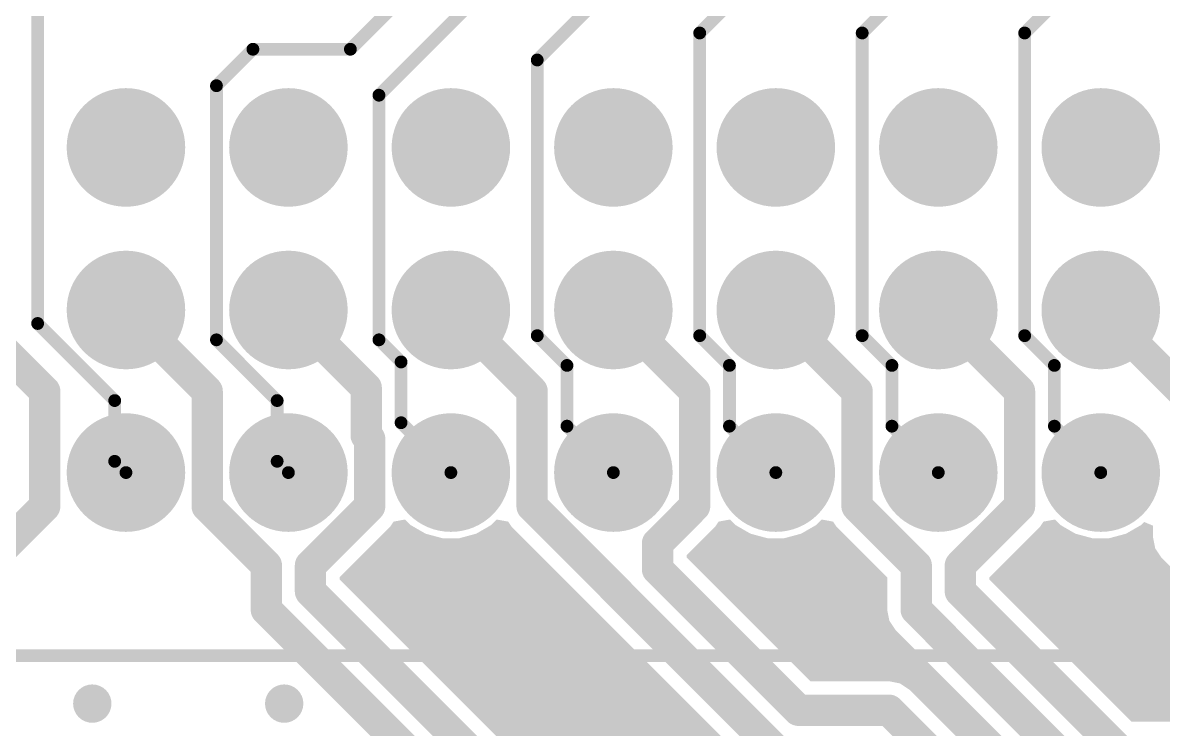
# Model space of a CAD drawing. Header units: inches. Extents: x 0 to 106, y 0 to 106.
# Drawn here: x 52.66 to 70.49, y 35.35 to 46.39 of the extents above; entities that cross this region are included whole.
import ezdxf

# ---------------------------------------------------------------- set-up
doc = ezdxf.new("R2010")
doc.units = ezdxf.units.IN
for name, color, linetype in [('Bottom Layer', 5, 'Continuous'), ('Bottom Overlay', 54, 'Continuous'), ('Bottom Solder', 6, 'Continuous'), ('Multi-Layer', 9, 'Continuous'), ('Pad Holes', 156, 'Continuous'), ('Top Layer', 1, 'Continuous'), ('Top Solder', 216, 'Continuous'), ('Via Holes', 16, 'Continuous')]:
    doc.layers.add(name, color=color, linetype=linetype)

# ---------------------------------------------------------------- blocks, each defined once
blk = doc.blocks.new('DIN41612_48_3____________________B_12')
at = {"layer": 'Bottom Layer'}
h = blk.add_hatch(color=5, dxfattribs=at)
edge = h.paths.add_edge_path()
edge.add_arc((1.27, 2.54), 0.8249996199999998, 0, 360)
h = blk.add_hatch(color=5, dxfattribs=at)
edge = h.paths.add_edge_path()
edge.add_arc((3.81, 2.54), 0.8249996199999998, 0, 360)
h = blk.add_hatch(color=5, dxfattribs=at)
edge = h.paths.add_edge_path()
edge.add_arc((6.35, 2.54), 0.8249996199999998, 0, 360)
h = blk.add_hatch(color=5, dxfattribs=at)
edge = h.paths.add_edge_path()
edge.add_arc((8.889999999999999, 2.54), 0.8249996199999998, 0, 360)
h = blk.add_hatch(color=5, dxfattribs=at)
edge = h.paths.add_edge_path()
edge.add_arc((11.43, 2.54), 0.8249996199999998, 0, 360)
h = blk.add_hatch(color=5, dxfattribs=at)
edge = h.paths.add_edge_path()
edge.add_arc((13.97, 2.54), 0.8249996199999998, 0, 360)
h = blk.add_hatch(color=5, dxfattribs=at)
edge = h.paths.add_edge_path()
edge.add_arc((16.51, 2.54), 0.8249996199999998, 0, 360)
h = blk.add_hatch(color=5, dxfattribs=at)
edge = h.paths.add_edge_path()
edge.add_arc((1.27, 0), 0.8249996199999998, 0, 360)
h = blk.add_hatch(color=5, dxfattribs=at)
edge = h.paths.add_edge_path()
edge.add_arc((3.81, 0), 0.8249996199999998, 0, 360)
h = blk.add_hatch(color=5, dxfattribs=at)
edge = h.paths.add_edge_path()
edge.add_arc((6.35, 0), 0.8249996199999998, 0, 360)
h = blk.add_hatch(color=5, dxfattribs=at)
edge = h.paths.add_edge_path()
edge.add_arc((8.889999999999999, 0), 0.8249996199999998, 0, 360)
h = blk.add_hatch(color=5, dxfattribs=at)
edge = h.paths.add_edge_path()
edge.add_arc((11.43, 0), 0.8249996199999998, 0, 360)
h = blk.add_hatch(color=5, dxfattribs=at)
edge = h.paths.add_edge_path()
edge.add_arc((13.97, 0), 0.8249996199999998, 0, 360)
h = blk.add_hatch(color=5, dxfattribs=at)
edge = h.paths.add_edge_path()
edge.add_arc((16.51, 0), 0.8249996199999998, 0, 360)
h = blk.add_hatch(color=5, dxfattribs=at)
edge = h.paths.add_edge_path()
edge.add_arc((1.27, -2.54), 0.8249996199999998, 0, 360)
h = blk.add_hatch(color=5, dxfattribs=at)
edge = h.paths.add_edge_path()
edge.add_arc((3.81, -2.54), 0.8249996199999998, 0, 360)
h = blk.add_hatch(color=5, dxfattribs=at)
edge = h.paths.add_edge_path()
edge.add_arc((6.35, -2.54), 0.8249996199999998, 0, 360)
h = blk.add_hatch(color=5, dxfattribs=at)
edge = h.paths.add_edge_path()
edge.add_arc((8.889999999999999, -2.54), 0.8249996199999998, 0, 360)
h = blk.add_hatch(color=5, dxfattribs=at)
edge = h.paths.add_edge_path()
edge.add_arc((11.43, -2.54), 0.8249996199999998, 0, 360)
h = blk.add_hatch(color=5, dxfattribs=at)
edge = h.paths.add_edge_path()
edge.add_arc((13.97, -2.54), 0.8249996199999998, 0, 360)
h = blk.add_hatch(color=5, dxfattribs=at)
edge = h.paths.add_edge_path()
edge.add_arc((16.51, -2.54), 0.8249996199999998, 0, 360)
at = {"layer": 'Bottom Solder'}
h = blk.add_hatch(color=6, dxfattribs=at)
edge = h.paths.add_edge_path()
edge.add_arc((1.27, 2.54), 0.92659962, 0, 360)
h = blk.add_hatch(color=6, dxfattribs=at)
edge = h.paths.add_edge_path()
edge.add_arc((3.81, 2.54), 0.92659962, 0, 360)
h = blk.add_hatch(color=6, dxfattribs=at)
edge = h.paths.add_edge_path()
edge.add_arc((6.35, 2.54), 0.92659962, 0, 360)
h = blk.add_hatch(color=6, dxfattribs=at)
edge = h.paths.add_edge_path()
edge.add_arc((8.889999999999999, 2.54), 0.92659962, 0, 360)
h = blk.add_hatch(color=6, dxfattribs=at)
edge = h.paths.add_edge_path()
edge.add_arc((11.43, 2.54), 0.92659962, 0, 360)
h = blk.add_hatch(color=6, dxfattribs=at)
edge = h.paths.add_edge_path()
edge.add_arc((13.97, 2.54), 0.92659962, 0, 360)
h = blk.add_hatch(color=6, dxfattribs=at)
edge = h.paths.add_edge_path()
edge.add_arc((16.51, 2.54), 0.92659962, 0, 360)
h = blk.add_hatch(color=6, dxfattribs=at)
edge = h.paths.add_edge_path()
edge.add_arc((1.27, 0), 0.92659962, 0, 360)
h = blk.add_hatch(color=6, dxfattribs=at)
edge = h.paths.add_edge_path()
edge.add_arc((3.81, 0), 0.92659962, 0, 360)
h = blk.add_hatch(color=6, dxfattribs=at)
edge = h.paths.add_edge_path()
edge.add_arc((6.35, 0), 0.92659962, 0, 360)
h = blk.add_hatch(color=6, dxfattribs=at)
edge = h.paths.add_edge_path()
edge.add_arc((8.889999999999999, 0), 0.92659962, 0, 360)
h = blk.add_hatch(color=6, dxfattribs=at)
edge = h.paths.add_edge_path()
edge.add_arc((11.43, 0), 0.92659962, 0, 360)
h = blk.add_hatch(color=6, dxfattribs=at)
edge = h.paths.add_edge_path()
edge.add_arc((13.97, 0), 0.92659962, 0, 360)
h = blk.add_hatch(color=6, dxfattribs=at)
edge = h.paths.add_edge_path()
edge.add_arc((16.51, 0), 0.92659962, 0, 360)
h = blk.add_hatch(color=6, dxfattribs=at)
edge = h.paths.add_edge_path()
edge.add_arc((1.27, -2.54), 0.92659962, 0, 360)
h = blk.add_hatch(color=6, dxfattribs=at)
edge = h.paths.add_edge_path()
edge.add_arc((3.81, -2.54), 0.92659962, 0, 360)
h = blk.add_hatch(color=6, dxfattribs=at)
edge = h.paths.add_edge_path()
edge.add_arc((6.35, -2.54), 0.92659962, 0, 360)
h = blk.add_hatch(color=6, dxfattribs=at)
edge = h.paths.add_edge_path()
edge.add_arc((8.889999999999999, -2.54), 0.92659962, 0, 360)
h = blk.add_hatch(color=6, dxfattribs=at)
edge = h.paths.add_edge_path()
edge.add_arc((11.43, -2.54), 0.92659962, 0, 360)
h = blk.add_hatch(color=6, dxfattribs=at)
edge = h.paths.add_edge_path()
edge.add_arc((13.97, -2.54), 0.92659962, 0, 360)
h = blk.add_hatch(color=6, dxfattribs=at)
edge = h.paths.add_edge_path()
edge.add_arc((16.51, -2.54), 0.92659962, 0, 360)
at = {"layer": 'Multi-Layer'}
h = blk.add_hatch(color=9, dxfattribs=at)
edge = h.paths.add_edge_path()
edge.add_arc((1.27, 2.54), 0.8249996199999998, 0, 360)
h = blk.add_hatch(color=9, dxfattribs=at)
edge = h.paths.add_edge_path()
edge.add_arc((3.81, 2.54), 0.8249996199999998, 0, 360)
h = blk.add_hatch(color=9, dxfattribs=at)
edge = h.paths.add_edge_path()
edge.add_arc((6.35, 2.54), 0.8249996199999998, 0, 360)
h = blk.add_hatch(color=9, dxfattribs=at)
edge = h.paths.add_edge_path()
edge.add_arc((8.889999999999999, 2.54), 0.8249996199999998, 0, 360)
h = blk.add_hatch(color=9, dxfattribs=at)
edge = h.paths.add_edge_path()
edge.add_arc((11.43, 2.54), 0.8249996199999998, 0, 360)
h = blk.add_hatch(color=9, dxfattribs=at)
edge = h.paths.add_edge_path()
edge.add_arc((13.97, 2.54), 0.8249996199999998, 0, 360)
h = blk.add_hatch(color=9, dxfattribs=at)
edge = h.paths.add_edge_path()
edge.add_arc((16.51, 2.54), 0.8249996199999998, 0, 360)
h = blk.add_hatch(color=9, dxfattribs=at)
edge = h.paths.add_edge_path()
edge.add_arc((1.27, 0), 0.8249996199999998, 0, 360)
h = blk.add_hatch(color=9, dxfattribs=at)
edge = h.paths.add_edge_path()
edge.add_arc((3.81, 0), 0.8249996199999998, 0, 360)
h = blk.add_hatch(color=9, dxfattribs=at)
edge = h.paths.add_edge_path()
edge.add_arc((6.35, 0), 0.8249996199999998, 0, 360)
h = blk.add_hatch(color=9, dxfattribs=at)
edge = h.paths.add_edge_path()
edge.add_arc((8.889999999999999, 0), 0.8249996199999998, 0, 360)
h = blk.add_hatch(color=9, dxfattribs=at)
edge = h.paths.add_edge_path()
edge.add_arc((11.43, 0), 0.8249996199999998, 0, 360)
h = blk.add_hatch(color=9, dxfattribs=at)
edge = h.paths.add_edge_path()
edge.add_arc((13.97, 0), 0.8249996199999998, 0, 360)
h = blk.add_hatch(color=9, dxfattribs=at)
edge = h.paths.add_edge_path()
edge.add_arc((16.51, 0), 0.8249996199999998, 0, 360)
h = blk.add_hatch(color=9, dxfattribs=at)
edge = h.paths.add_edge_path()
edge.add_arc((1.27, -2.54), 0.8249996199999998, 0, 360)
h = blk.add_hatch(color=9, dxfattribs=at)
edge = h.paths.add_edge_path()
edge.add_arc((3.81, -2.54), 0.8249996199999998, 0, 360)
h = blk.add_hatch(color=9, dxfattribs=at)
edge = h.paths.add_edge_path()
edge.add_arc((6.35, -2.54), 0.8249996199999998, 0, 360)
h = blk.add_hatch(color=9, dxfattribs=at)
edge = h.paths.add_edge_path()
edge.add_arc((8.889999999999999, -2.54), 0.8249996199999998, 0, 360)
h = blk.add_hatch(color=9, dxfattribs=at)
edge = h.paths.add_edge_path()
edge.add_arc((11.43, -2.54), 0.8249996199999998, 0, 360)
h = blk.add_hatch(color=9, dxfattribs=at)
edge = h.paths.add_edge_path()
edge.add_arc((13.97, -2.54), 0.8249996199999998, 0, 360)
h = blk.add_hatch(color=9, dxfattribs=at)
edge = h.paths.add_edge_path()
edge.add_arc((16.51, -2.54), 0.8249996199999998, 0, 360)
at = {"layer": 'Pad Holes'}
h = blk.add_hatch(color=7, dxfattribs=at)
edge = h.paths.add_edge_path()
edge.add_arc((1.27, 2.54), 0.499999, 0, 360)
h = blk.add_hatch(color=7, dxfattribs=at)
edge = h.paths.add_edge_path()
edge.add_arc((3.81, 2.54), 0.499999, 0, 360)
h = blk.add_hatch(color=7, dxfattribs=at)
edge = h.paths.add_edge_path()
edge.add_arc((6.35, 2.54), 0.499999, 0, 360)
h = blk.add_hatch(color=7, dxfattribs=at)
edge = h.paths.add_edge_path()
edge.add_arc((8.889999999999999, 2.54), 0.499999, 0, 360)
h = blk.add_hatch(color=7, dxfattribs=at)
edge = h.paths.add_edge_path()
edge.add_arc((11.43, 2.54), 0.499999, 0, 360)
h = blk.add_hatch(color=7, dxfattribs=at)
edge = h.paths.add_edge_path()
edge.add_arc((13.97, 2.54), 0.499999, 0, 360)
h = blk.add_hatch(color=7, dxfattribs=at)
edge = h.paths.add_edge_path()
edge.add_arc((16.51, 2.54), 0.499999, 0, 360)
h = blk.add_hatch(color=7, dxfattribs=at)
edge = h.paths.add_edge_path()
edge.add_arc((1.27, 0), 0.499999, 0, 360)
h = blk.add_hatch(color=7, dxfattribs=at)
edge = h.paths.add_edge_path()
edge.add_arc((3.81, 0), 0.499999, 0, 360)
h = blk.add_hatch(color=7, dxfattribs=at)
edge = h.paths.add_edge_path()
edge.add_arc((6.35, 0), 0.499999, 0, 360)
h = blk.add_hatch(color=7, dxfattribs=at)
edge = h.paths.add_edge_path()
edge.add_arc((8.889999999999999, 0), 0.499999, 0, 360)
h = blk.add_hatch(color=7, dxfattribs=at)
edge = h.paths.add_edge_path()
edge.add_arc((11.43, 0), 0.499999, 0, 360)
h = blk.add_hatch(color=7, dxfattribs=at)
edge = h.paths.add_edge_path()
edge.add_arc((13.97, 0), 0.499999, 0, 360)
h = blk.add_hatch(color=7, dxfattribs=at)
edge = h.paths.add_edge_path()
edge.add_arc((16.51, 0), 0.499999, 0, 360)
h = blk.add_hatch(color=7, dxfattribs=at)
edge = h.paths.add_edge_path()
edge.add_arc((1.27, -2.54), 0.499999, 0, 360)
h = blk.add_hatch(color=7, dxfattribs=at)
edge = h.paths.add_edge_path()
edge.add_arc((3.81, -2.54), 0.499999, 0, 360)
h = blk.add_hatch(color=7, dxfattribs=at)
edge = h.paths.add_edge_path()
edge.add_arc((6.35, -2.54), 0.499999, 0, 360)
h = blk.add_hatch(color=7, dxfattribs=at)
edge = h.paths.add_edge_path()
edge.add_arc((8.889999999999999, -2.54), 0.499999, 0, 360)
h = blk.add_hatch(color=7, dxfattribs=at)
edge = h.paths.add_edge_path()
edge.add_arc((11.43, -2.54), 0.499999, 0, 360)
h = blk.add_hatch(color=7, dxfattribs=at)
edge = h.paths.add_edge_path()
edge.add_arc((13.97, -2.54), 0.499999, 0, 360)
h = blk.add_hatch(color=7, dxfattribs=at)
edge = h.paths.add_edge_path()
edge.add_arc((16.51, -2.54), 0.499999, 0, 360)
at = {"layer": 'Top Layer'}
h = blk.add_hatch(color=1, dxfattribs=at)
edge = h.paths.add_edge_path()
edge.add_arc((1.27, 2.54), 0.8249996199999998, 0, 360)
h = blk.add_hatch(color=1, dxfattribs=at)
edge = h.paths.add_edge_path()
edge.add_arc((3.81, 2.54), 0.8249996199999998, 0, 360)
h = blk.add_hatch(color=1, dxfattribs=at)
edge = h.paths.add_edge_path()
edge.add_arc((6.35, 2.54), 0.8249996199999998, 0, 360)
h = blk.add_hatch(color=1, dxfattribs=at)
edge = h.paths.add_edge_path()
edge.add_arc((8.889999999999999, 2.54), 0.8249996199999998, 0, 360)
h = blk.add_hatch(color=1, dxfattribs=at)
edge = h.paths.add_edge_path()
edge.add_arc((11.43, 2.54), 0.8249996199999998, 0, 360)
h = blk.add_hatch(color=1, dxfattribs=at)
edge = h.paths.add_edge_path()
edge.add_arc((13.97, 2.54), 0.8249996199999998, 0, 360)
h = blk.add_hatch(color=1, dxfattribs=at)
edge = h.paths.add_edge_path()
edge.add_arc((16.51, 2.54), 0.8249996199999998, 0, 360)
h = blk.add_hatch(color=1, dxfattribs=at)
edge = h.paths.add_edge_path()
edge.add_arc((1.27, 0), 0.8249996199999998, 0, 360)
h = blk.add_hatch(color=1, dxfattribs=at)
edge = h.paths.add_edge_path()
edge.add_arc((3.81, 0), 0.8249996199999998, 0, 360)
h = blk.add_hatch(color=1, dxfattribs=at)
edge = h.paths.add_edge_path()
edge.add_arc((6.35, 0), 0.8249996199999998, 0, 360)
h = blk.add_hatch(color=1, dxfattribs=at)
edge = h.paths.add_edge_path()
edge.add_arc((8.889999999999999, 0), 0.8249996199999998, 0, 360)
h = blk.add_hatch(color=1, dxfattribs=at)
edge = h.paths.add_edge_path()
edge.add_arc((11.43, 0), 0.8249996199999998, 0, 360)
h = blk.add_hatch(color=1, dxfattribs=at)
edge = h.paths.add_edge_path()
edge.add_arc((13.97, 0), 0.8249996199999998, 0, 360)
h = blk.add_hatch(color=1, dxfattribs=at)
edge = h.paths.add_edge_path()
edge.add_arc((16.51, 0), 0.8249996199999998, 0, 360)
h = blk.add_hatch(color=1, dxfattribs=at)
edge = h.paths.add_edge_path()
edge.add_arc((1.27, -2.54), 0.8249996199999998, 0, 360)
h = blk.add_hatch(color=1, dxfattribs=at)
edge = h.paths.add_edge_path()
edge.add_arc((3.81, -2.54), 0.8249996199999998, 0, 360)
h = blk.add_hatch(color=1, dxfattribs=at)
edge = h.paths.add_edge_path()
edge.add_arc((6.35, -2.54), 0.8249996199999998, 0, 360)
h = blk.add_hatch(color=1, dxfattribs=at)
edge = h.paths.add_edge_path()
edge.add_arc((8.889999999999999, -2.54), 0.8249996199999998, 0, 360)
h = blk.add_hatch(color=1, dxfattribs=at)
edge = h.paths.add_edge_path()
edge.add_arc((11.43, -2.54), 0.8249996199999998, 0, 360)
h = blk.add_hatch(color=1, dxfattribs=at)
edge = h.paths.add_edge_path()
edge.add_arc((13.97, -2.54), 0.8249996199999998, 0, 360)
h = blk.add_hatch(color=1, dxfattribs=at)
edge = h.paths.add_edge_path()
edge.add_arc((16.51, -2.54), 0.8249996199999998, 0, 360)
at = {"layer": 'Top Solder'}
h = blk.add_hatch(color=216, dxfattribs=at)
edge = h.paths.add_edge_path()
edge.add_arc((1.27, 2.54), 0.92659962, 0, 360)
h = blk.add_hatch(color=216, dxfattribs=at)
edge = h.paths.add_edge_path()
edge.add_arc((3.81, 2.54), 0.92659962, 0, 360)
h = blk.add_hatch(color=216, dxfattribs=at)
edge = h.paths.add_edge_path()
edge.add_arc((6.35, 2.54), 0.92659962, 0, 360)
h = blk.add_hatch(color=216, dxfattribs=at)
edge = h.paths.add_edge_path()
edge.add_arc((8.889999999999999, 2.54), 0.92659962, 0, 360)
h = blk.add_hatch(color=216, dxfattribs=at)
edge = h.paths.add_edge_path()
edge.add_arc((11.43, 2.54), 0.92659962, 0, 360)
h = blk.add_hatch(color=216, dxfattribs=at)
edge = h.paths.add_edge_path()
edge.add_arc((13.97, 2.54), 0.92659962, 0, 360)
h = blk.add_hatch(color=216, dxfattribs=at)
edge = h.paths.add_edge_path()
edge.add_arc((16.51, 2.54), 0.92659962, 0, 360)
h = blk.add_hatch(color=216, dxfattribs=at)
edge = h.paths.add_edge_path()
edge.add_arc((1.27, 0), 0.92659962, 0, 360)
h = blk.add_hatch(color=216, dxfattribs=at)
edge = h.paths.add_edge_path()
edge.add_arc((3.81, 0), 0.92659962, 0, 360)
h = blk.add_hatch(color=216, dxfattribs=at)
edge = h.paths.add_edge_path()
edge.add_arc((6.35, 0), 0.92659962, 0, 360)
h = blk.add_hatch(color=216, dxfattribs=at)
edge = h.paths.add_edge_path()
edge.add_arc((8.889999999999999, 0), 0.92659962, 0, 360)
h = blk.add_hatch(color=216, dxfattribs=at)
edge = h.paths.add_edge_path()
edge.add_arc((11.43, 0), 0.92659962, 0, 360)
h = blk.add_hatch(color=216, dxfattribs=at)
edge = h.paths.add_edge_path()
edge.add_arc((13.97, 0), 0.92659962, 0, 360)
h = blk.add_hatch(color=216, dxfattribs=at)
edge = h.paths.add_edge_path()
edge.add_arc((16.51, 0), 0.92659962, 0, 360)
h = blk.add_hatch(color=216, dxfattribs=at)
edge = h.paths.add_edge_path()
edge.add_arc((1.27, -2.54), 0.92659962, 0, 360)
h = blk.add_hatch(color=216, dxfattribs=at)
edge = h.paths.add_edge_path()
edge.add_arc((3.81, -2.54), 0.92659962, 0, 360)
h = blk.add_hatch(color=216, dxfattribs=at)
edge = h.paths.add_edge_path()
edge.add_arc((6.35, -2.54), 0.92659962, 0, 360)
h = blk.add_hatch(color=216, dxfattribs=at)
edge = h.paths.add_edge_path()
edge.add_arc((8.889999999999999, -2.54), 0.92659962, 0, 360)
h = blk.add_hatch(color=216, dxfattribs=at)
edge = h.paths.add_edge_path()
edge.add_arc((11.43, -2.54), 0.92659962, 0, 360)
h = blk.add_hatch(color=216, dxfattribs=at)
edge = h.paths.add_edge_path()
edge.add_arc((13.97, -2.54), 0.92659962, 0, 360)
h = blk.add_hatch(color=216, dxfattribs=at)
edge = h.paths.add_edge_path()
edge.add_arc((16.51, -2.54), 0.92659962, 0, 360)
at = {"layer": 'Bottom Overlay'}
blk.add_lwpolyline([(-27.50000088, -5.39999936, 0.1999996, 0.1999996, 0), (27.50000088, -5.39999936, 0.1999996, 0.1999996, 0)], format="xyseb", dxfattribs=at)

msp = doc.modelspace()

# ---------------------------------------------------------------- hatches: boundary and pattern name
at = {"layer": 'Bottom Layer'}
for points in [[(67.79337215999999, 89.96417363999998), (67.94056769999999, 89.86581976), (68.11419701999999, 89.83128338), (75.40206916, 89.83128338), (84.74628466, 80.48706788), (84.74628466, 36.11373777999999), (79.22626014, 30.59371326), (69.10709571999999, 30.59371326), (66.56398675999999, 33.13682222), (66.41679122, 33.2351761), (66.24316189999999, 33.26971248), (62.03595669999999, 33.26971248), (57.61471332, 37.69095586), (57.61471332, 37.72101422), (58.40682502, 38.51312592), (58.46063745999999, 38.5936617), (58.63090128, 38.625018), (58.64551898, 38.62091336), (58.72663642, 38.53979592), (58.96036468, 38.40485334), (59.22105758, 38.3350008), (59.49094274, 38.3350008), (59.75163563999999, 38.40485334), (59.9853639, 38.53979592), (60.06648134, 38.62091336), (60.08109904, 38.625018), (60.25136285999999, 38.5936617), (60.3051753, 38.51312592), (64.18267072, 34.6356305), (64.32986626, 34.53727662), (64.50349558, 34.50274024), (65.73061276, 34.50274024), (68.52917714, 31.70417586), (68.67637268, 31.60582198), (68.850002, 31.5712856), (78.07500006, 31.5712856), (78.24862938, 31.60582198), (78.39582492, 31.70417586), (83.58582469999999, 36.89417563999999), (83.68417858, 37.04137118), (83.71871496, 37.2150005), (83.71871496, 38.68137552), (83.70868958, 38.73177674), (83.70868958, 69.26819014), (83.71871496, 69.31859136), (83.71871496, 79.41080384), (83.68417858, 79.58443315999999), (83.58582469999999, 79.7316287), (74.10663106, 89.21082233999999), (73.95943552, 89.30917622), (73.7858062, 89.3437126), (64.81293362, 89.3437126), (64.3658225, 89.79082371999999), (64.21862696000001, 89.8891776), (64.20424039999999, 89.89204018), (64.18316094, 89.92719124), (64.16130677999999, 90.05351814), (64.29517747999999, 90.18738884), (64.41366593999999, 90.39261322), (64.47499932, 90.62151294), (64.47499932, 90.85848478), (64.41366593999999, 91.08738449999998), (64.29517747999999, 91.29260887999999), (64.12761114, 91.46017522), (64.06404764, 91.49687568), (64.1042406, 91.64687538), (66.11067041999999, 91.64687538)], [(60.13500292, 89.48122057999998), (60.13500292, 89.35151293999999), (60.19633629999999, 89.12261322), (60.31482476, 88.91738884), (60.4823911, 88.7498225), (60.68761547999999, 88.63133404), (60.9165152, 88.57000065999999), (61.15348703999999, 88.57000065999999), (61.38238676, 88.63133404), (61.58761113999999, 88.7498225), (61.75517747999999, 88.91738884), (61.81227668, 89.01628373999999), (62.90636644, 89.01628373999999), (62.96849991999999, 88.86628404), (62.85482475999999, 88.75260888), (62.7363363, 88.5473845), (62.67500291999999, 88.31848477999999), (62.67500291999999, 88.08151294), (62.7363363, 87.85261322), (62.85482475999999, 87.64738884), (63.02239109999999, 87.4798225), (63.22761548, 87.36133403999999), (63.4565152, 87.30000066), (63.69348704, 87.30000066), (63.92238675999999, 87.36133403999999), (64.12761114, 87.4798225), (64.29517747999999, 87.64738884), (64.35227668, 87.74628374), (73.31206571999999, 87.74628374), (82.1212861, 78.93706336), (82.1212861, 69.64477308), (82.11126071999999, 69.59437186), (82.11126071999999, 38.40559502), (82.1212861, 38.3551938), (82.1212861, 37.68874098), (77.60125958, 33.16871446), (69.32374247999999, 33.16871446), (66.5251781, 35.96727884), (66.37798255999999, 36.06563272), (66.20435324, 36.1001691), (64.97723606, 36.1001691), (63.04058258, 38.03682258), (63.04058258, 38.06688347999999), (63.48682501999999, 38.51312592), (63.54063746, 38.5936617), (63.71090127999999, 38.625018), (63.72551898, 38.62091336), (63.80663641999999, 38.53979592), (64.04036468, 38.40485334), (64.30105757999999, 38.3350008), (64.57094273999999, 38.3350008), (64.83163564, 38.40485334), (65.0653639, 38.53979592), (65.14648134000001, 38.62091336), (65.16109904, 38.625018), (65.33136286, 38.5936617), (65.3851753, 38.51312592), (66.17728446, 37.72101676), (66.17728446, 37.21721538), (66.21182084, 37.04358606), (66.31017471999999, 36.89639052), (69.20238889999999, 34.00417634), (69.34958443999999, 33.90582246), (69.52321375999999, 33.87128608), (76.22500122, 33.87128608), (76.39863054, 33.90582246), (76.54582608, 34.00417634), (80.91182446, 38.37017471999999), (81.01017834, 38.51737026), (81.04471471999999, 38.69099958), (81.04471471999999, 70.28480736), (81.01017834, 70.45843667999999), (80.91182446, 70.60563222), (73.34371666, 78.17374002), (73.34371666, 81.75751492), (73.41534211999999, 81.78718212), (73.49371636, 81.8082819), (73.68761488, 81.69633394), (73.9165146, 81.63500056), (74.15348644, 81.63500056), (74.38238616, 81.69633394), (74.58761054, 81.8148224), (74.75517688, 81.98238873999999), (74.87366533999999, 82.18761312), (74.93499872, 82.41651284), (74.93499872, 82.65348467999999), (74.87366533999999, 82.88238439999999), (74.75517688, 83.08760878), (74.58761054, 83.25517512), (74.38238616, 83.37366358), (74.15348644, 83.43499695999999), (73.9165146, 83.43499695999999), (73.68761488, 83.37366358), (73.49371636, 83.26171562), (73.41534211999999, 83.28281539999999), (73.34371666, 83.3124826), (73.34371666, 84.09357831999999), (73.30918027999999, 84.2672051), (73.42832406, 84.35888894), (73.4823905, 84.3048225), (73.68761488, 84.18633403999999), (73.9165146, 84.12500065999998), (74.15348644, 84.12500065999998), (74.38238616, 84.18633403999999), (74.58761054, 84.3048225), (74.75517688, 84.47238884), (74.87366533999999, 84.67761322), (74.93499872, 84.90651294), (74.93499872, 85.14348478), (74.87366533999999, 85.3723845), (74.75517688, 85.57760887999999), (74.58761054, 85.74517522), (74.38238616, 85.86366368), (74.15348644, 85.92499706), (73.9165146, 85.92499706), (73.68761488, 85.86366368), (73.4823905, 85.74517522), (73.31482416, 85.57760887999999), (73.19633569999999, 85.3723845), (73.13500232, 85.14348478), (73.13500232, 84.90651294), (73.19633569999999, 84.67761322), (73.24631782, 84.59104493999999), (73.12628758, 84.498942), (70.9894059, 86.63582368), (70.84221036, 86.73417755999999), (70.66858104, 86.76871394), (64.87346944, 86.76871394), (64.69984011999999, 86.73417755999999), (64.55264458, 86.63582368), (64.21230236, 86.295484), (64.12761114, 86.38017521999998), (63.92238675999999, 86.49866367999999), (63.69348704, 86.55999705999999), (63.4565152, 86.55999705999999), (63.22761548, 86.49866367999999), (63.02239109999999, 86.38017521999998), (62.85482475999999, 86.21260887999999), (62.7363363, 86.0073845), (62.67500291999999, 85.77848478), (62.67500291999999, 85.54151293999999), (62.7363363, 85.31261321999999), (62.85482475999999, 85.10738884), (62.87790828, 85.08430532), (62.8157748, 84.93430561999999), (61.75997046, 84.93430561999999), (61.75517747999999, 84.94260888), (61.58761113999999, 85.11017522), (61.38238676, 85.22866368), (61.15348703999999, 85.28999705999999), (60.9165152, 85.28999705999999), (60.68761547999999, 85.22866368), (60.4823911, 85.11017522), (60.31482476, 84.94260888), (60.19633629999999, 84.73738449999999), (60.13838874, 84.52112127999999), (60.06804851999999, 84.48062352), (59.99642305999999, 84.45095378), (59.26871306, 85.17866378), (59.26871306, 87.8512594), (59.35537024, 87.93791657999999), (59.3854286, 87.93791657999999), (60.16455836, 87.15878681999999), (60.13500292, 87.04848478), (60.13500292, 86.81151294), (60.19633629999999, 86.58261322), (60.31482476, 86.37738884), (60.4823911, 86.20982249999999), (60.68761547999999, 86.09133403999999), (60.9165152, 86.03000066), (61.15348703999999, 86.03000066), (61.38238676, 86.09133403999999), (61.58761113999999, 86.20982249999999), (61.75517747999999, 86.37738884), (61.87366594, 86.58261322), (61.93499931999999, 86.81151294), (61.93499931999999, 87.04848478), (61.87366594, 87.2773845), (61.75517747999999, 87.48260888), (61.58761113999999, 87.65017522), (61.38238676, 87.76866367999999), (61.15348703999999, 87.82999706), (60.9165152, 87.82999706), (60.80620553999999, 87.80043907999999), (59.89418806, 88.71245655999999), (59.74699252, 88.81081044), (59.5733632, 88.84534681999999), (59.48297729999999, 88.84534681999999), (59.42557584, 88.98392668), (59.98500322, 89.54335406)]]:
    msp.add_hatch(color=5, dxfattribs=at).paths.add_polyline_path(points)
h = msp.add_hatch(color=5, dxfattribs=at)
h.paths.add_polyline_path([(70.21077398, 85.10233678), (70.12560778, 84.96633756), (70.10721056, 84.9699977), (69.74279168, 84.9699977), (69.38537557999999, 84.8989031), (69.04869857999999, 84.75944693999999), (68.7456969, 84.55698608), (68.48801389999998, 84.29930308), (68.28555304, 83.9963014), (68.14609687999999, 83.6596244), (68.07500227999999, 83.3022083), (68.07500227999999, 82.93778942), (68.14609687999999, 82.58037331999999), (68.28555304, 82.24369632), (68.48801389999998, 81.94069464), (68.7456969, 81.68301163999999), (69.04869857999999, 81.48055077999999), (69.38537557999999, 81.34109461999999), (69.74279168, 81.27000002), (70.10721056, 81.27000002), (70.46462666, 81.34109461999999), (70.80130365999999, 81.48055077999999), (71.10430534, 81.68301163999999), (71.36198834, 81.94069464), (71.5644492, 82.24369632), (71.5962881, 82.3205618), (71.7462878, 82.29072441999999), (71.7462878, 77.69999954), (71.78082418, 77.52637021999999), (71.87917805999999, 77.37917468), (79.44728586, 69.81106688), (79.44728586, 42.6712507), (79.30374538, 42.62770748), (79.28763923999999, 42.65181462), (79.05781495999999, 42.8816389), (78.78756912, 43.06221004), (78.48728777999999, 43.1865913), (78.1685127, 43.24999986), (77.84348922, 43.24999986), (77.52471414, 43.1865913), (77.22443279999999, 43.06221004), (76.95418696, 42.8816389), (76.72436268, 42.65181462), (76.54379153999999, 42.38156878), (76.41941028, 42.08128744), (76.35600172, 41.76251236), (76.35600172, 41.43748888), (76.41941028, 41.11871379999999), (76.54379153999999, 40.81843246), (76.72436268, 40.54818662), (76.95418696, 40.31836234), (77.22443279999999, 40.1377912), (77.52471414, 40.01340994), (77.84348922, 39.95000138), (78.1685127, 39.95000138), (78.48728777999999, 40.01340994), (78.78756912, 40.1377912), (79.05781495999999, 40.31836234), (79.28763923999999, 40.54818662), (79.30374538, 40.57229376), (79.44728586, 40.52875054), (79.44728586, 39.16474006), (75.75126073999999, 35.46871494), (69.99695424, 35.46871494), (67.77471332, 37.69095586), (67.77471332, 37.72101422), (68.56682502, 38.51312592), (68.62063746, 38.5936617), (68.79090128, 38.625018), (68.80551898, 38.62091336), (68.88663642, 38.53979592), (69.12036468, 38.40485334), (69.38105758, 38.3350008), (69.65094273999999, 38.3350008), (69.91163564, 38.40485334), (70.14536389999999, 38.53979592), (70.19370518, 38.5881372), (70.33228504, 38.53073574), (70.33228504, 38.35067768), (70.36682142, 38.17704836), (70.4651753, 38.02985282), (70.72585296, 37.76917516), (70.8730485, 37.67082128), (71.04667782, 37.6362849), (72.01701116, 37.6362849), (73.01116207999999, 36.64213398), (73.15835762, 36.5437801), (73.33198694, 36.50924372), (74.30001141999999, 36.50924372), (74.47364074, 36.5437801), (74.62083627999999, 36.64213398), (75.31682167999999, 37.33811938), (75.41517556, 37.48531492), (75.44971194, 37.65894424), (75.44971194, 68.8097303), (75.41517556, 68.98335961999999), (75.31682167999999, 69.13055516), (61.09595604, 83.3514208), (61.12562578, 83.42304625999999), (61.16612353999999, 83.49338648), (61.38238676, 83.55133404), (61.58761113999999, 83.6698225), (61.75517747999999, 83.83738883999999), (61.86458035999999, 84.02687537999999), (64.01486562, 84.02687537999999), (64.18849494, 84.06141175999998), (64.33569048, 84.15976563999999), (65.34720992, 85.17128507999999), (70.15855666, 85.17128507999999)])
h.paths.add_polyline_path([(66.25931376, 82.35999783999999), (65.89068864, 82.35999783999999), (65.53462128, 82.26459035999999), (65.21538138, 82.08027526), (64.95472404, 81.81961792), (64.77040894, 81.50037802), (64.67500145999999, 81.14431066), (64.67500145999999, 80.77568554), (64.77040894, 80.41961818), (64.95472404, 80.10037828), (65.21538138, 79.83972093999999), (65.53462128, 79.65540584), (65.89068864, 79.55999836), (66.25931376, 79.55999836), (66.61538112, 79.65540584), (66.93462102, 79.83972093999999), (67.19527835999999, 80.10037828), (67.37959346, 80.41961818), (67.47500094, 80.77568554), (67.47500094, 81.14431066), (67.37959346, 81.50037802), (67.19527835999999, 81.81961792), (66.93462102, 82.08027526), (66.61538112, 82.26459035999999)], flags=0)
h = msp.add_hatch(color=5, dxfattribs=at)
edge = h.paths.add_edge_path()
edge.add_arc((53.74999156, 35.75001485999999), 0.2999994, 0, 360)
h = msp.add_hatch(color=5, dxfattribs=at)
edge = h.paths.add_edge_path()
edge.add_arc((56.74999063999999, 35.75001485999999), 0.2999994, 0, 360)
at = {"layer": 'Top Layer'}
h = msp.add_hatch(color=1, dxfattribs=at)
edge = h.paths.add_edge_path()
edge.add_arc((53.74999156, 35.75001485999999), 0.2999994, 0, 360)
h = msp.add_hatch(color=1, dxfattribs=at)
edge = h.paths.add_edge_path()
edge.add_arc((56.74999063999999, 35.75001485999999), 0.2999994, 0, 360)
at = {"layer": 'Via Holes'}
h = msp.add_hatch(color=7, dxfattribs=at)
edge = h.paths.add_edge_path()
edge.add_arc((53.74999156, 35.75001485999999), 0.1499997, 0, 360)
h = msp.add_hatch(color=7, dxfattribs=at)
edge = h.paths.add_edge_path()
edge.add_arc((56.74999063999999, 35.75001485999999), 0.1499997, 0, 360)

# ---------------------------------------------------------------- linework, layer by layer
at = {"layer": 'Bottom Layer'}
for points in [[(63.246, 46.228, 0.1999996, 0.1999996, 0), (65.151, 48.133, 0.1999996, 0.1999996, 0)], [(65.78599999999999, 46.228, 0.1999996, 0.1999996, 0), (67.691, 48.133, 0.1999996, 0.1999996, 0)], [(68.326, 46.228, 0.1999996, 0.1999996, 0), (70.231, 48.133, 0.1999996, 0.1999996, 0)], [(58.23100114, 45.25600042, 0.1999996, 0.1999996, 0), (60.706, 47.73099928, 0.1999996, 0.1999996, 0)], [(60.706, 45.80599932, 0.1999996, 0.1999996, 0), (62.61099999999999, 47.71099932, 0.1999996, 0.1999996, 0)], [(57.785, 45.974, 0.1999996, 0.1999996, 0), (58.92799999999999, 47.117, 0.1999996, 0.1999996, 0)], [(52.89578702, 41.68922574, 0.1999996, 0.1999996, 0), (52.89578702, 46.54578702, 0.1999996, 0.1999996, 0)], [(63.246, 41.49901275999999, 0.1999996, 0.1999996, 0), (63.246, 46.228, 0.1999996, 0.1999996, 0)], [(65.78599999999999, 41.49901275999999, 0.1999996, 0.1999996, 0), (65.78599999999999, 46.228, 0.1999996, 0.1999996, 0)], [(68.326, 41.49901275999999, 0.1999996, 0.1999996, 0), (68.326, 46.228, 0.1999996, 0.1999996, 0)], [(55.69100114, 45.40400114, 0.1999996, 0.1999996, 0), (56.261, 45.974, 0.1999996, 0.1999996, 0)], [(56.261, 45.974, 0.1999996, 0.1999996, 0), (57.785, 45.974, 0.1999996, 0.1999996, 0)], [(60.706, 41.49901275999999, 0.1999996, 0.1999996, 0), (60.706, 45.80599932, 0.1999996, 0.1999996, 0)], [(55.69100114, 41.43401162, 0.1999996, 0.1999996, 0), (55.69100114, 45.40400114, 0.1999996, 0.1999996, 0)], [(58.23100114, 41.43401162, 0.1999996, 0.1999996, 0), (58.23100114, 45.25600042, 0.1999996, 0.1999996, 0)], [(54.27600016, 41.90000002, 0.48999902, 0.48999902, 0), (55.54600016, 40.63000002, 0.48999902, 0.48999902, 0)], [(56.81600015999999, 41.90000002, 0.48999902, 0.48999902, 0), (58.03199976, 40.68400042, 0.48999902, 0.48999902, 0)], [(59.35600015999999, 41.90000002, 0.48999902, 0.48999902, 0), (60.62600016, 40.63000002, 0.48999902, 0.48999902, 0)], [(61.89600015999999, 41.90000002, 0.48999902, 0.48999902, 0), (63.16600015999999, 40.63000002, 0.48999902, 0.48999902, 0)], [(64.43600015999999, 41.90000002, 0.48999902, 0.48999902, 0), (65.70600015999999, 40.63000002, 0.48999902, 0.48999902, 0)], [(66.97600016, 41.90000002, 0.48999902, 0.48999902, 0), (68.24600016, 40.63000002, 0.48999902, 0.48999902, 0)], [(69.51600015999999, 41.90000002, 0.48999902, 0.48999902, 0), (70.78600016, 40.63000002, 0.48999902, 0.48999902, 0)], [(52.89578702, 41.68922574, 0.1999996, 0.1999996, 0), (54.10001372, 40.48499904, 0.1999996, 0.1999996, 0)], [(60.706, 41.49901275999999, 0.1999996, 0.1999996, 0), (61.17100034, 41.03401242, 0.1999996, 0.1999996, 0)], [(63.246, 41.49901275999999, 0.1999996, 0.1999996, 0), (63.71100034, 41.03401242, 0.1999996, 0.1999996, 0)], [(65.78599999999999, 41.49901275999999, 0.1999996, 0.1999996, 0), (66.25100034, 41.03401242, 0.1999996, 0.1999996, 0)], [(68.326, 41.49901275999999, 0.1999996, 0.1999996, 0), (68.79100034, 41.03401242, 0.1999996, 0.1999996, 0)], [(55.69100114, 41.43401162, 0.1999996, 0.1999996, 0), (56.64001372, 40.48499904, 0.1999996, 0.1999996, 0)], [(58.23100114, 41.43401162, 0.1999996, 0.1999996, 0), (58.57699993999999, 41.08801282, 0.1999996, 0.1999996, 0)], [(58.57699993999999, 40.13900023999999, 0.1999996, 0.1999996, 0), (58.57699993999999, 41.08801282, 0.1999996, 0.1999996, 0)], [(61.17100034, 40.08499983999999, 0.1999996, 0.1999996, 0), (61.17100034, 41.03401242, 0.1999996, 0.1999996, 0)], [(63.71100034, 40.08499983999999, 0.1999996, 0.1999996, 0), (63.71100034, 41.03401242, 0.1999996, 0.1999996, 0)], [(66.25100034, 40.08499983999999, 0.1999996, 0.1999996, 0), (66.25100034, 41.03401242, 0.1999996, 0.1999996, 0)], [(68.79100034, 40.08499983999999, 0.1999996, 0.1999996, 0), (68.79100034, 41.03401242, 0.1999996, 0.1999996, 0)], [(55.54600016, 38.83395078, 0.48999902, 0.48999902, 0), (55.54600016, 40.63000002, 0.48999902, 0.48999902, 0)], [(58.03199976, 39.94004966, 0.48999902, 0.48999902, 0), (58.03199976, 40.68400042, 0.48999902, 0.48999902, 0)], [(60.62600016, 38.83395078, 0.48999902, 0.48999902, 0), (60.62600016, 40.63000002, 0.48999902, 0.48999902, 0)], [(63.16600015999999, 38.83395078, 0.48999902, 0.48999902, 0), (63.16600015999999, 40.63000002, 0.48999902, 0.48999902, 0)], [(65.70600015999999, 38.83395078, 0.48999902, 0.48999902, 0), (65.70600015999999, 40.63000002, 0.48999902, 0.48999902, 0)], [(68.24600016, 38.83395078, 0.48999902, 0.48999902, 0), (68.24600016, 40.63000002, 0.48999902, 0.48999902, 0)], [(54.10001372, 39.53598646, 0.1999996, 0.1999996, 0), (54.10001372, 40.48499904, 0.1999996, 0.1999996, 0)], [(56.64001372, 39.53598646, 0.1999996, 0.1999996, 0), (56.64001372, 40.48499904, 0.1999996, 0.1999996, 0)], [(58.03199976, 39.94004966, 0.48999902, 0.48999902, 0), (58.08600016, 39.88604925999999, 0.48999902, 0.48999902, 0)], [(58.08600016, 38.83395078, 0.48999902, 0.48999902, 0), (58.08600016, 39.88604925999999, 0.48999902, 0.48999902, 0)], [(58.57699993999999, 40.13900023999999, 0.1999996, 0.1999996, 0), (59.35600015999999, 39.36000002, 0.1999996, 0.1999996, 0)], [(61.17100034, 40.08499983999999, 0.1999996, 0.1999996, 0), (61.89600015999999, 39.36000002, 0.1999996, 0.1999996, 0)], [(63.71100034, 40.08499983999999, 0.1999996, 0.1999996, 0), (64.43600015999999, 39.36000002, 0.1999996, 0.1999996, 0)], [(66.25100034, 40.08499983999999, 0.1999996, 0.1999996, 0), (66.97600016, 39.36000002, 0.1999996, 0.1999996, 0)], [(68.79100034, 40.08499983999999, 0.1999996, 0.1999996, 0), (69.51600015999999, 39.36000002, 0.1999996, 0.1999996, 0)], [(54.10001372, 39.53598646, 0.1999996, 0.1999996, 0), (54.27600016, 39.36000002, 0.1999996, 0.1999996, 0)], [(56.64001372, 39.53598646, 0.1999996, 0.1999996, 0), (56.81600015999999, 39.36000002, 0.1999996, 0.1999996, 0)], [(55.54600016, 38.83395078, 0.48999902, 0.48999902, 0), (56.47099958, 37.90895136, 0.48999902, 0.48999902, 0)], [(57.1609982, 37.90894882, 0.48999902, 0.48999902, 0), (58.08600016, 38.83395078, 0.48999902, 0.48999902, 0)], [(60.62600016, 38.83395078, 0.48999902, 0.48999902, 0), (64.50349558, 34.95645536, 0.48999902, 0.48999902, 0)], [(62.58686745999999, 38.25481808, 0.48999902, 0.48999902, 0), (63.16600015999999, 38.83395078, 0.48999902, 0.48999902, 0)], [(65.70600015999999, 38.83395078, 0.48999902, 0.48999902, 0), (66.63099958, 37.90895136, 0.48999902, 0.48999902, 0)], [(67.32099819999999, 37.90894882, 0.48999902, 0.48999902, 0), (68.24600016, 38.83395078, 0.48999902, 0.48999902, 0)], [(62.58686745999999, 37.84888798, 0.48999902, 0.48999902, 0), (62.58686745999999, 38.25481808, 0.48999902, 0.48999902, 0)], [(56.47099958, 37.21721538, 0.48999902, 0.48999902, 0), (56.47099958, 37.90895136, 0.48999902, 0.48999902, 0)], [(57.1609982, 37.50302126, 0.48999902, 0.48999902, 0), (57.1609982, 37.90894882, 0.48999902, 0.48999902, 0)], [(66.63099958, 37.21721538, 0.48999902, 0.48999902, 0), (66.63099958, 37.90895136, 0.48999902, 0.48999902, 0)], [(67.32099819999999, 37.50302126, 0.48999902, 0.48999902, 0), (67.32099819999999, 37.90894882, 0.48999902, 0.48999902, 0)], [(62.58686745999999, 37.84888798, 0.48999902, 0.48999902, 0), (64.78930146, 35.64645398, 0.48999902, 0.48999902, 0)], [(57.1609982, 37.50302126, 0.48999902, 0.48999902, 0), (61.84802209999999, 32.81599736, 0.48999902, 0.48999902, 0)], [(67.32099819999999, 37.50302126, 0.48999902, 0.48999902, 0), (69.80901963999999, 35.01499982, 0.48999902, 0.48999902, 0)], [(56.47099958, 37.21721538, 0.48999902, 0.48999902, 0), (61.56221622, 32.12599874, 0.48999902, 0.48999902, 0)], [(66.63099958, 37.21721538, 0.48999902, 0.48999902, 0), (69.52321375999999, 34.3250012, 0.48999902, 0.48999902, 0)], [(64.78930146, 35.64645398, 0.48999902, 0.48999902, 0), (66.20435324, 35.64645398, 0.48999902, 0.48999902, 0)], [(66.20435324, 35.64645398, 0.48999902, 0.48999902, 0), (69.13580788, 32.71499934, 0.48999902, 0.48999902, 0)]]:
    msp.add_lwpolyline(points, format="xyseb", dxfattribs=at)
for points in [[(63.19600009999999, 46.228, 0.0999998, 0.0999998, 1), (63.2959999, 46.228, 0.0999998, 0.0999998, 1)], [(63.19600009999999, 46.228, 0.0999998, 0.0999998, 1), (63.2959999, 46.228, 0.0999998, 0.0999998, 1)], [(65.7360001, 46.228, 0.0999998, 0.0999998, 1), (65.8359999, 46.228, 0.0999998, 0.0999998, 1)], [(65.7360001, 46.228, 0.0999998, 0.0999998, 1), (65.8359999, 46.228, 0.0999998, 0.0999998, 1)], [(68.2760001, 46.228, 0.0999998, 0.0999998, 1), (68.3759999, 46.228, 0.0999998, 0.0999998, 1)], [(68.2760001, 46.228, 0.0999998, 0.0999998, 1), (68.3759999, 46.228, 0.0999998, 0.0999998, 1)], [(56.2110001, 45.974, 0.0999998, 0.0999998, 1), (56.3109999, 45.974, 0.0999998, 0.0999998, 1)], [(56.2110001, 45.974, 0.0999998, 0.0999998, 1), (56.3109999, 45.974, 0.0999998, 0.0999998, 1)], [(57.7350001, 45.974, 0.0999998, 0.0999998, 1), (57.8349999, 45.974, 0.0999998, 0.0999998, 1)], [(57.7350001, 45.974, 0.0999998, 0.0999998, 1), (57.8349999, 45.974, 0.0999998, 0.0999998, 1)], [(60.65600009999999, 45.80599932, 0.0999998, 0.0999998, 1), (60.75599989999999, 45.80599932, 0.0999998, 0.0999998, 1)], [(60.65600009999999, 45.80599932, 0.0999998, 0.0999998, 1), (60.75599989999999, 45.80599932, 0.0999998, 0.0999998, 1)], [(55.64100124, 45.40400114, 0.0999998, 0.0999998, 1), (55.74100103999999, 45.40400114, 0.0999998, 0.0999998, 1)], [(55.64100124, 45.40400114, 0.0999998, 0.0999998, 1), (55.74100103999999, 45.40400114, 0.0999998, 0.0999998, 1)], [(58.18100123999999, 45.25600042, 0.0999998, 0.0999998, 1), (58.28100103999999, 45.25600042, 0.0999998, 0.0999998, 1)], [(58.18100123999999, 45.25600042, 0.0999998, 0.0999998, 1), (58.28100103999999, 45.25600042, 0.0999998, 0.0999998, 1)], [(54.15350103999999, 41.90000002, 0.24499824, 0.24499824, 1), (54.39849928, 41.90000002, 0.24499824, 0.24499824, 1)], [(56.69350103999999, 41.90000002, 0.24499824, 0.24499824, 1), (56.93849928, 41.90000002, 0.24499824, 0.24499824, 1)], [(59.23350103999999, 41.90000002, 0.24499824, 0.24499824, 1), (59.47849927999999, 41.90000002, 0.24499824, 0.24499824, 1)], [(61.77350104, 41.90000002, 0.24499824, 0.24499824, 1), (62.01849927999999, 41.90000002, 0.24499824, 0.24499824, 1)], [(64.31350104, 41.90000002, 0.24499824, 0.24499824, 1), (64.55849927999999, 41.90000002, 0.24499824, 0.24499824, 1)], [(66.85350104, 41.90000002, 0.24499824, 0.24499824, 1), (67.09849928, 41.90000002, 0.24499824, 0.24499824, 1)], [(69.39350103999999, 41.90000002, 0.24499824, 0.24499824, 1), (69.63849928, 41.90000002, 0.24499824, 0.24499824, 1)], [(52.84578712, 41.68922574, 0.0999998, 0.0999998, 1), (52.94578692, 41.68922574, 0.0999998, 0.0999998, 1)], [(52.84578712, 41.68922574, 0.0999998, 0.0999998, 1), (52.94578692, 41.68922574, 0.0999998, 0.0999998, 1)], [(60.65600009999999, 41.49901275999999, 0.0999998, 0.0999998, 1), (60.75599989999999, 41.49901275999999, 0.0999998, 0.0999998, 1)], [(60.65600009999999, 41.49901275999999, 0.0999998, 0.0999998, 1), (60.75599989999999, 41.49901275999999, 0.0999998, 0.0999998, 1)], [(63.19600009999999, 41.49901275999999, 0.0999998, 0.0999998, 1), (63.2959999, 41.49901275999999, 0.0999998, 0.0999998, 1)], [(63.19600009999999, 41.49901275999999, 0.0999998, 0.0999998, 1), (63.2959999, 41.49901275999999, 0.0999998, 0.0999998, 1)], [(65.7360001, 41.49901275999999, 0.0999998, 0.0999998, 1), (65.8359999, 41.49901275999999, 0.0999998, 0.0999998, 1)], [(65.7360001, 41.49901275999999, 0.0999998, 0.0999998, 1), (65.8359999, 41.49901275999999, 0.0999998, 0.0999998, 1)], [(68.2760001, 41.49901275999999, 0.0999998, 0.0999998, 1), (68.3759999, 41.49901275999999, 0.0999998, 0.0999998, 1)], [(68.2760001, 41.49901275999999, 0.0999998, 0.0999998, 1), (68.3759999, 41.49901275999999, 0.0999998, 0.0999998, 1)], [(55.64100124, 41.43401162, 0.0999998, 0.0999998, 1), (55.74100103999999, 41.43401162, 0.0999998, 0.0999998, 1)], [(55.64100124, 41.43401162, 0.0999998, 0.0999998, 1), (55.74100103999999, 41.43401162, 0.0999998, 0.0999998, 1)], [(58.18100123999999, 41.43401162, 0.0999998, 0.0999998, 1), (58.28100103999999, 41.43401162, 0.0999998, 0.0999998, 1)], [(58.18100123999999, 41.43401162, 0.0999998, 0.0999998, 1), (58.28100103999999, 41.43401162, 0.0999998, 0.0999998, 1)], [(58.52700004, 41.08801282, 0.0999998, 0.0999998, 1), (58.62699984, 41.08801282, 0.0999998, 0.0999998, 1)], [(58.52700004, 41.08801282, 0.0999998, 0.0999998, 1), (58.62699984, 41.08801282, 0.0999998, 0.0999998, 1)], [(61.12100044, 41.03401242, 0.0999998, 0.0999998, 1), (61.22100024, 41.03401242, 0.0999998, 0.0999998, 1)], [(61.12100044, 41.03401242, 0.0999998, 0.0999998, 1), (61.22100024, 41.03401242, 0.0999998, 0.0999998, 1)], [(63.66100044, 41.03401242, 0.0999998, 0.0999998, 1), (63.76100023999999, 41.03401242, 0.0999998, 0.0999998, 1)], [(63.66100044, 41.03401242, 0.0999998, 0.0999998, 1), (63.76100023999999, 41.03401242, 0.0999998, 0.0999998, 1)], [(66.20100044, 41.03401242, 0.0999998, 0.0999998, 1), (66.30100024, 41.03401242, 0.0999998, 0.0999998, 1)], [(66.20100044, 41.03401242, 0.0999998, 0.0999998, 1), (66.30100024, 41.03401242, 0.0999998, 0.0999998, 1)], [(68.74100044, 41.03401242, 0.0999998, 0.0999998, 1), (68.84100024, 41.03401242, 0.0999998, 0.0999998, 1)], [(68.74100044, 41.03401242, 0.0999998, 0.0999998, 1), (68.84100024, 41.03401242, 0.0999998, 0.0999998, 1)], [(55.42350104, 40.63000002, 0.24499824, 0.24499824, 1), (55.66849927999999, 40.63000002, 0.24499824, 0.24499824, 1)], [(55.42350104, 40.63000002, 0.24499824, 0.24499824, 1), (55.66849927999999, 40.63000002, 0.24499824, 0.24499824, 1)], [(57.90950064, 40.68400042, 0.24499824, 0.24499824, 1), (58.15449887999999, 40.68400042, 0.24499824, 0.24499824, 1)], [(57.90950064, 40.68400042, 0.24499824, 0.24499824, 1), (58.15449887999999, 40.68400042, 0.24499824, 0.24499824, 1)], [(60.50350103999999, 40.63000002, 0.24499824, 0.24499824, 1), (60.74849928, 40.63000002, 0.24499824, 0.24499824, 1)], [(60.50350103999999, 40.63000002, 0.24499824, 0.24499824, 1), (60.74849928, 40.63000002, 0.24499824, 0.24499824, 1)], [(63.04350104, 40.63000002, 0.24499824, 0.24499824, 1), (63.28849928, 40.63000002, 0.24499824, 0.24499824, 1)], [(63.04350104, 40.63000002, 0.24499824, 0.24499824, 1), (63.28849928, 40.63000002, 0.24499824, 0.24499824, 1)], [(65.58350104, 40.63000002, 0.24499824, 0.24499824, 1), (65.82849927999999, 40.63000002, 0.24499824, 0.24499824, 1)], [(65.58350104, 40.63000002, 0.24499824, 0.24499824, 1), (65.82849927999999, 40.63000002, 0.24499824, 0.24499824, 1)], [(68.12350104, 40.63000002, 0.24499824, 0.24499824, 1), (68.36849928, 40.63000002, 0.24499824, 0.24499824, 1)], [(68.12350104, 40.63000002, 0.24499824, 0.24499824, 1), (68.36849928, 40.63000002, 0.24499824, 0.24499824, 1)], [(54.05001382, 40.48499904, 0.0999998, 0.0999998, 1), (54.15001361999999, 40.48499904, 0.0999998, 0.0999998, 1)], [(54.05001382, 40.48499904, 0.0999998, 0.0999998, 1), (54.15001361999999, 40.48499904, 0.0999998, 0.0999998, 1)], [(56.59001381999999, 40.48499904, 0.0999998, 0.0999998, 1), (56.69001361999999, 40.48499904, 0.0999998, 0.0999998, 1)], [(56.59001381999999, 40.48499904, 0.0999998, 0.0999998, 1), (56.69001361999999, 40.48499904, 0.0999998, 0.0999998, 1)], [(57.90950064, 39.94004966, 0.24499824, 0.24499824, 1), (58.15449887999999, 39.94004966, 0.24499824, 0.24499824, 1)], [(57.90950064, 39.94004966, 0.24499824, 0.24499824, 1), (58.15449887999999, 39.94004966, 0.24499824, 0.24499824, 1)], [(57.96350104, 39.88604925999999, 0.24499824, 0.24499824, 1), (58.20849928, 39.88604925999999, 0.24499824, 0.24499824, 1)], [(57.96350104, 39.88604925999999, 0.24499824, 0.24499824, 1), (58.20849928, 39.88604925999999, 0.24499824, 0.24499824, 1)], [(58.52700004, 40.13900023999999, 0.0999998, 0.0999998, 1), (58.62699984, 40.13900023999999, 0.0999998, 0.0999998, 1)], [(58.52700004, 40.13900023999999, 0.0999998, 0.0999998, 1), (58.62699984, 40.13900023999999, 0.0999998, 0.0999998, 1)], [(61.12100044, 40.08499983999999, 0.0999998, 0.0999998, 1), (61.22100024, 40.08499983999999, 0.0999998, 0.0999998, 1)], [(61.12100044, 40.08499983999999, 0.0999998, 0.0999998, 1), (61.22100024, 40.08499983999999, 0.0999998, 0.0999998, 1)], [(63.66100044, 40.08499983999999, 0.0999998, 0.0999998, 1), (63.76100023999999, 40.08499983999999, 0.0999998, 0.0999998, 1)], [(63.66100044, 40.08499983999999, 0.0999998, 0.0999998, 1), (63.76100023999999, 40.08499983999999, 0.0999998, 0.0999998, 1)], [(66.20100044, 40.08499983999999, 0.0999998, 0.0999998, 1), (66.30100024, 40.08499983999999, 0.0999998, 0.0999998, 1)], [(66.20100044, 40.08499983999999, 0.0999998, 0.0999998, 1), (66.30100024, 40.08499983999999, 0.0999998, 0.0999998, 1)], [(68.74100044, 40.08499983999999, 0.0999998, 0.0999998, 1), (68.84100024, 40.08499983999999, 0.0999998, 0.0999998, 1)], [(68.74100044, 40.08499983999999, 0.0999998, 0.0999998, 1), (68.84100024, 40.08499983999999, 0.0999998, 0.0999998, 1)], [(54.05001382, 39.53598646, 0.0999998, 0.0999998, 1), (54.15001361999999, 39.53598646, 0.0999998, 0.0999998, 1)], [(54.05001382, 39.53598646, 0.0999998, 0.0999998, 1), (54.15001361999999, 39.53598646, 0.0999998, 0.0999998, 1)], [(56.59001381999999, 39.53598646, 0.0999998, 0.0999998, 1), (56.69001361999999, 39.53598646, 0.0999998, 0.0999998, 1)], [(56.59001381999999, 39.53598646, 0.0999998, 0.0999998, 1), (56.69001361999999, 39.53598646, 0.0999998, 0.0999998, 1)], [(54.22600025999999, 39.36000002, 0.0999998, 0.0999998, 1), (54.32600006, 39.36000002, 0.0999998, 0.0999998, 1)], [(56.76600026, 39.36000002, 0.0999998, 0.0999998, 1), (56.86600006, 39.36000002, 0.0999998, 0.0999998, 1)], [(59.30600026, 39.36000002, 0.0999998, 0.0999998, 1), (59.40600006, 39.36000002, 0.0999998, 0.0999998, 1)], [(61.84600026, 39.36000002, 0.0999998, 0.0999998, 1), (61.94600005999999, 39.36000002, 0.0999998, 0.0999998, 1)], [(64.38600025999999, 39.36000002, 0.0999998, 0.0999998, 1), (64.48600006, 39.36000002, 0.0999998, 0.0999998, 1)], [(66.92600026, 39.36000002, 0.0999998, 0.0999998, 1), (67.02600006, 39.36000002, 0.0999998, 0.0999998, 1)], [(69.46600026, 39.36000002, 0.0999998, 0.0999998, 1), (69.56600006, 39.36000002, 0.0999998, 0.0999998, 1)], [(55.42350104, 38.83395078, 0.24499824, 0.24499824, 1), (55.66849927999999, 38.83395078, 0.24499824, 0.24499824, 1)], [(55.42350104, 38.83395078, 0.24499824, 0.24499824, 1), (55.66849927999999, 38.83395078, 0.24499824, 0.24499824, 1)], [(57.96350104, 38.83395078, 0.24499824, 0.24499824, 1), (58.20849928, 38.83395078, 0.24499824, 0.24499824, 1)], [(57.96350104, 38.83395078, 0.24499824, 0.24499824, 1), (58.20849928, 38.83395078, 0.24499824, 0.24499824, 1)], [(60.50350103999999, 38.83395078, 0.24499824, 0.24499824, 1), (60.74849928, 38.83395078, 0.24499824, 0.24499824, 1)], [(60.50350103999999, 38.83395078, 0.24499824, 0.24499824, 1), (60.74849928, 38.83395078, 0.24499824, 0.24499824, 1)], [(63.04350104, 38.83395078, 0.24499824, 0.24499824, 1), (63.28849928, 38.83395078, 0.24499824, 0.24499824, 1)], [(63.04350104, 38.83395078, 0.24499824, 0.24499824, 1), (63.28849928, 38.83395078, 0.24499824, 0.24499824, 1)], [(65.58350104, 38.83395078, 0.24499824, 0.24499824, 1), (65.82849927999999, 38.83395078, 0.24499824, 0.24499824, 1)], [(65.58350104, 38.83395078, 0.24499824, 0.24499824, 1), (65.82849927999999, 38.83395078, 0.24499824, 0.24499824, 1)], [(68.12350104, 38.83395078, 0.24499824, 0.24499824, 1), (68.36849928, 38.83395078, 0.24499824, 0.24499824, 1)], [(68.12350104, 38.83395078, 0.24499824, 0.24499824, 1), (68.36849928, 38.83395078, 0.24499824, 0.24499824, 1)], [(62.46436834, 38.25481808, 0.24499824, 0.24499824, 1), (62.70936657999999, 38.25481808, 0.24499824, 0.24499824, 1)], [(62.46436834, 38.25481808, 0.24499824, 0.24499824, 1), (62.70936657999999, 38.25481808, 0.24499824, 0.24499824, 1)], [(56.34850046, 37.90895136, 0.24499824, 0.24499824, 1), (56.5934987, 37.90895136, 0.24499824, 0.24499824, 1)], [(56.34850046, 37.90895136, 0.24499824, 0.24499824, 1), (56.5934987, 37.90895136, 0.24499824, 0.24499824, 1)], [(57.03849907999999, 37.90894882, 0.24499824, 0.24499824, 1), (57.28349732, 37.90894882, 0.24499824, 0.24499824, 1)], [(57.03849907999999, 37.90894882, 0.24499824, 0.24499824, 1), (57.28349732, 37.90894882, 0.24499824, 0.24499824, 1)], [(66.50850046, 37.90895136, 0.24499824, 0.24499824, 1), (66.7534987, 37.90895136, 0.24499824, 0.24499824, 1)], [(66.50850046, 37.90895136, 0.24499824, 0.24499824, 1), (66.7534987, 37.90895136, 0.24499824, 0.24499824, 1)], [(67.19849908, 37.90894882, 0.24499824, 0.24499824, 1), (67.44349731999999, 37.90894882, 0.24499824, 0.24499824, 1)], [(67.19849908, 37.90894882, 0.24499824, 0.24499824, 1), (67.44349731999999, 37.90894882, 0.24499824, 0.24499824, 1)], [(62.46436834, 37.84888798, 0.24499824, 0.24499824, 1), (62.70936657999999, 37.84888798, 0.24499824, 0.24499824, 1)], [(62.46436834, 37.84888798, 0.24499824, 0.24499824, 1), (62.70936657999999, 37.84888798, 0.24499824, 0.24499824, 1)], [(57.03849907999999, 37.50302126, 0.24499824, 0.24499824, 1), (57.28349732, 37.50302126, 0.24499824, 0.24499824, 1)], [(57.03849907999999, 37.50302126, 0.24499824, 0.24499824, 1), (57.28349732, 37.50302126, 0.24499824, 0.24499824, 1)], [(67.19849908, 37.50302126, 0.24499824, 0.24499824, 1), (67.44349731999999, 37.50302126, 0.24499824, 0.24499824, 1)], [(67.19849908, 37.50302126, 0.24499824, 0.24499824, 1), (67.44349731999999, 37.50302126, 0.24499824, 0.24499824, 1)], [(56.34850046, 37.21721538, 0.24499824, 0.24499824, 1), (56.5934987, 37.21721538, 0.24499824, 0.24499824, 1)], [(56.34850046, 37.21721538, 0.24499824, 0.24499824, 1), (56.5934987, 37.21721538, 0.24499824, 0.24499824, 1)], [(66.50850046, 37.21721538, 0.24499824, 0.24499824, 1), (66.7534987, 37.21721538, 0.24499824, 0.24499824, 1)], [(66.50850046, 37.21721538, 0.24499824, 0.24499824, 1), (66.7534987, 37.21721538, 0.24499824, 0.24499824, 1)], [(64.66680234, 35.64645398, 0.24499824, 0.24499824, 1), (64.91180057999999, 35.64645398, 0.24499824, 0.24499824, 1)], [(64.66680234, 35.64645398, 0.24499824, 0.24499824, 1), (64.91180057999999, 35.64645398, 0.24499824, 0.24499824, 1)], [(66.08185411999999, 35.64645398, 0.24499824, 0.24499824, 1), (66.32685236, 35.64645398, 0.24499824, 0.24499824, 1)], [(66.08185411999999, 35.64645398, 0.24499824, 0.24499824, 1), (66.32685236, 35.64645398, 0.24499824, 0.24499824, 1)]]:
    msp.add_lwpolyline(points, format="xyseb", close=True, dxfattribs=at)
at = {"layer": 'Top Layer'}
for points in [[(51.73600016, 41.90000002, 0.48999902, 0.48999902, 0), (53.00600015999999, 40.63000002, 0.48999902, 0.48999902, 0)], [(53.00600015999999, 38.83395078, 0.48999902, 0.48999902, 0), (53.00600015999999, 40.63000002, 0.48999902, 0.48999902, 0)], [(52.08100073999999, 37.90895136, 0.48999902, 0.48999902, 0), (53.00600015999999, 38.83395078, 0.48999902, 0.48999902, 0)]]:
    msp.add_lwpolyline(points, format="xyseb", dxfattribs=at)
for points in [[(52.88350104, 40.63000002, 0.24499824, 0.24499824, 1), (53.12849927999999, 40.63000002, 0.24499824, 0.24499824, 1)], [(52.88350104, 40.63000002, 0.24499824, 0.24499824, 1), (53.12849927999999, 40.63000002, 0.24499824, 0.24499824, 1)], [(52.88350104, 38.83395078, 0.24499824, 0.24499824, 1), (53.12849927999999, 38.83395078, 0.24499824, 0.24499824, 1)], [(52.88350104, 38.83395078, 0.24499824, 0.24499824, 1), (53.12849927999999, 38.83395078, 0.24499824, 0.24499824, 1)]]:
    msp.add_lwpolyline(points, format="xyseb", close=True, dxfattribs=at)

# ---------------------------------------------------------------- block references
msp.add_blockref('DIN41612_48_3____________________B_12', (53.00600015999999, 41.90000002))

doc.saveas('drawing.dxf')
